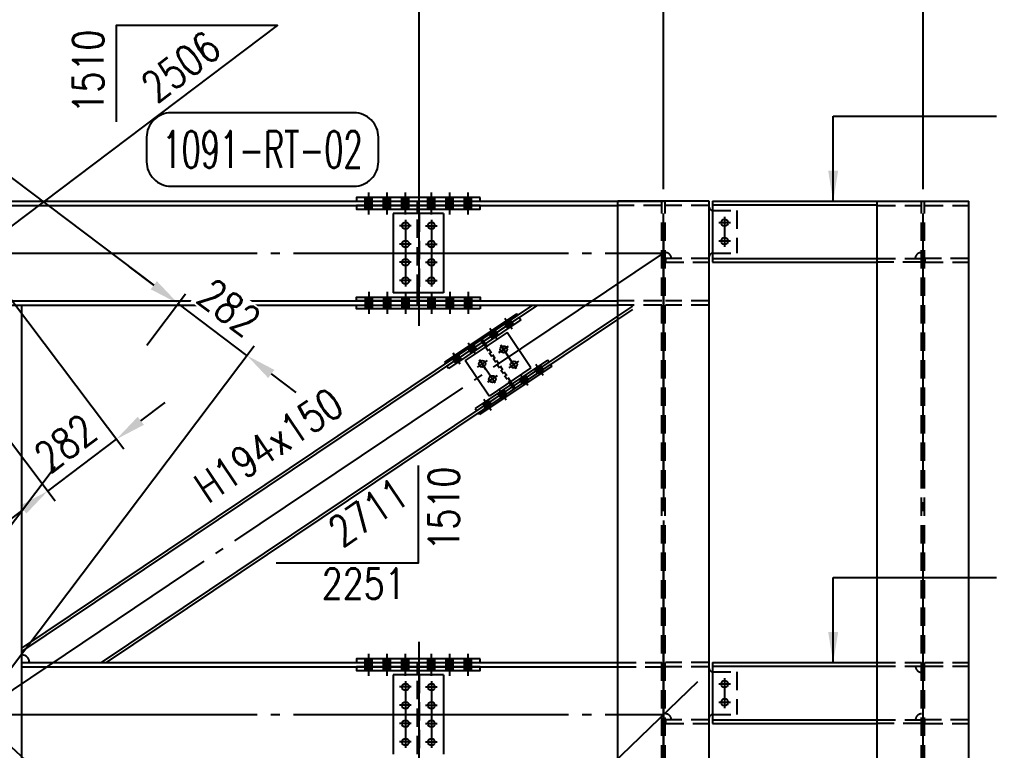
# Model space of a CAD drawing. Header units: millimetres. Extents: x 0 to 232280, y -26939 to 23794.
# Drawn here: x 135559 to 138758, y 17446 to 19838 of the extents above; entities that cross this region are included whole.
import ezdxf
from ezdxf.enums import TextEntityAlignment as Align

# ---------------------------------------------------------------- set-up
doc = ezdxf.new("R2010")
doc.units = ezdxf.units.MM
doc.header["$LTSCALE"] = 30
doc.linetypes.add('JNK-CENTER', pattern=[34, 30, -1.5, 1, -1.5])
doc.linetypes.add('JNK-HIDDEN', pattern=[3, 2, -1])
for name, color, linetype in [('CEN-R', 1, 'JNK-CENTER'), ('CON-G', 3, 'Continuous'), ('CON-W', 7, 'Continuous'), ('CON-Y', 2, 'Continuous'), ('Dim-W', 7, 'Continuous'), ('HID-Y', 2, 'JNK-HIDDEN'), ('STL-OBJT', 7, 'Continuous')]:
    doc.layers.add(name, color=color, linetype=linetype)
doc.styles.add('SIMPLEX', font='simplex.shx', dxfattribs={"width": 0.8})
doc.dimstyles.new('DIM35', dxfattribs={"dimscale": 35, "dimtxt": 2.5, "dimasz": 2.5, "dimexe": 0.8, "dimexo": 1, "dimgap": 1, "dimtad": 1, "dimdec": 1, "dimdsep": 46, "dimtxsty": 'SIMPLEX', "dimcen": 0, "dimclrd": 7, "dimclre": 7, "dimclrt": 2, "dimadec": 1, "dimazin": 2, "dimtfac": 1, "dimtdec": 1, "dimtix": 1, "dimtmove": 2, "dimatfit": 2, "dimfxl": 1, "dimtfill": 1, "dimarcsym": 1})
doc.dimstyles.new('DIM40', dxfattribs={"dimscale": 40, "dimtxt": 2.5, "dimasz": 2.5, "dimexe": 1, "dimexo": 1, "dimgap": 1, "dimtad": 1, "dimdec": 0, "dimdsep": 46, "dimtxsty": 'SIMPLEX', "dimcen": 0, "dimclrd": 7, "dimclre": 7, "dimclrt": 2, "dimadec": 1, "dimazin": 2, "dimtfac": 1, "dimtdec": 0, "dimtix": 1, "dimtmove": 2, "dimatfit": 2, "dimfxl": 1, "dimtolj": 1, "dimtzin": 0, "dimarcsym": 1})

# ---------------------------------------------------------------- blocks, each defined once
blk = doc.blocks.new('*D1842')
at = {"layer": 'DEFPOINTS', "color": 0, "transparency": 16777216}
for p in [(137667.9, 21497.7), (135416.9, 19243.5), (137667.9, 19243.5)]:
    blk.add_point(p, dxfattribs=at)
at = {"layer": 'Dim-W', "color": 7, "linetype": 'ByBlock', "lineweight": -2, "transparency": 16777216}
for p, q in [((135416.9, 19283.5), (135416.9, 21529.7)), ((137667.9, 19283.5), (137667.9, 21529.7)), ((135516.9, 21497.7), (137567.9, 21497.7))]:
    blk.add_line(p, q, dxfattribs=at)
at = {"layer": 'Dim-W', "color": 7, "transparency": 16777216}
for points in [[(135516.9, 21514.3), (135516.9, 21481), (135416.9, 21497.7)], [(137567.9, 21514.3), (137567.9, 21481), (137667.9, 21497.7)]]:
    blk.add_solid(points, dxfattribs=at)
at = {"layer": 'Dim-W', "color": 2, "transparency": 16777216, "insert": (136542.4, 21587.7), "char_height": 100, "attachment_point": 5, "style": 'SIMPLEX', "bg_fill": 3, "box_fill_scale": 1.1, "bg_fill_color": 256, "bg_fill_true_color": 13158600, "bg_fill_transparency": 0}
blk.add_mtext('2251', dxfattribs=at)
blk = doc.blocks.new('*D1843')
at = {"layer": 'DEFPOINTS', "color": 0, "transparency": 16777216}
for p in [(138517.9, 21497.7), (137667.9, 19243.5), (138517.9, 19243.5)]:
    blk.add_point(p, dxfattribs=at)
at = {"layer": 'Dim-W', "color": 7, "linetype": 'ByBlock', "lineweight": -2, "transparency": 16777216}
for p, q in [((137667.9, 19283.5), (137667.9, 21529.7)), ((138517.9, 19283.5), (138517.9, 21529.7)), ((137767.9, 21497.7), (138417.9, 21497.7))]:
    blk.add_line(p, q, dxfattribs=at)
at = {"layer": 'Dim-W', "color": 7, "transparency": 16777216}
for points in [[(137767.9, 21514.3), (137767.9, 21481), (137667.9, 21497.7)], [(138417.9, 21514.3), (138417.9, 21481), (138517.9, 21497.7)]]:
    blk.add_solid(points, dxfattribs=at)
at = {"layer": 'Dim-W', "color": 2, "transparency": 16777216, "insert": (138092.9, 21587.7), "char_height": 100, "attachment_point": 5, "style": 'SIMPLEX', "bg_fill": 3, "box_fill_scale": 1.1, "bg_fill_color": 256, "bg_fill_true_color": 13158600, "bg_fill_transparency": 0}
blk.add_mtext('850', dxfattribs=at)
blk = doc.blocks.new('A$C482E045D')
at = {"layer": 'CEN-R'}
blk.add_line((0, -137), (0, 35), dxfattribs=at)
at = {"layer": 'Dim-W', "ltscale": 0.5}
blk.add_solid([(-44, 0), (-44, -96), (44, 0), (44, -96)], dxfattribs=at)
at = {"layer": 'HID-Y'}
for p, q in [((-44, -96), (-44, 0)), ((44, -96), (44, 0))]:
    blk.add_line(p, q, dxfattribs=at)
blk = doc.blocks.new('A$C536E4F0C')
at = {"layer": 'CEN-R'}
for p, q in [((400, -227), (400, -597)), ((740, -227), (740, -597)), ((477, -292), (323, -292)), ((477, -292), (323, -292)), ((663, -292), (817, -292)), ((663, -292), (817, -292)), ((400, -443), (400, -597)), ((740, -443), (740, -597)), ((477, -532), (323, -532)), ((477, -532), (323, -532)), ((663, -532), (817, -532)), ((663, -532), (817, -532))]:
    blk.add_line(p, q, dxfattribs=at)
at = {"layer": 'CON-G'}
for p, q in [((0, 0), (1140, 0)), ((0, -24), (0, 0)), ((1140, 0), (1140, -24)), ((1140, -24), (0, -24)), ((1140, -60), (0, -60)), ((0, -60), (0, -96)), ((0, -96), (1140, -96)), ((560, -132), (560, -96)), ((580, -132), (580, -96)), ((1140, -96), (1140, -60)), ((1140, -96), (1140, -96)), ((240, -132), (900, -132)), ((240, -132), (240, -692)), ((900, -132), (900, -692)), ((0, -764), (0, -728)), ((0, -728), (1140, -728)), ((1140, -764), (0, -764)), ((240, -692), (900, -692)), ((560, -692), (560, -728)), ((580, -692), (580, -728)), ((1140, -728), (1140, -764)), ((1140, -728), (1140, -728)), ((1140, -800), (0, -800)), ((0, -800), (0, -824)), ((0, -824), (1140, -824)), ((1140, -824), (1140, -800))]:
    blk.add_line(p, q, dxfattribs=at)
for centre in [(400, -292), (740, -292), (400, -532), (740, -532)]:
    blk.add_circle(centre, 44, dxfattribs=at)
at = {"layer": 'HID-Y'}
for p, q in [((560, -96), (560, -24)), ((580, -96), (580, -24)), ((560, -132), (560, -692)), ((580, -692), (580, -132)), ((560, -728), (560, -800)), ((580, -728), (580, -800))]:
    blk.add_line(p, q, dxfattribs=at)
at = {"layer": 'Dim-W', "ltscale": 0.5}
for p in [(160, 0), (400, 0), (740, 0)]:
    blk.add_blockref('A$C482E045D', p, dxfattribs=at)
at = {"layer": 'Dim-W', "ltscale": 0.5, "xscale": -1}
blk.add_blockref('A$C482E045D', (980, 0), dxfattribs=at)
at = {"layer": 'Dim-W', "ltscale": 0.5, "xscale": -1, "rotation": 180}
for p in [(160, -824), (400, -824), (740, -824)]:
    blk.add_blockref('A$C482E045D', p, dxfattribs=at)
at = {"layer": 'Dim-W', "ltscale": 0.5, "rotation": 180}
blk.add_blockref('A$C482E045D', (980, -824), dxfattribs=at)
blk = doc.blocks.new('*D1772')
at = {"layer": 'DEFPOINTS', "color": 0, "ltscale": 0.5, "transparency": 16777216}
for p in [(135416.9, 19073.5), (135191.7, 18903.5), (135876.6, 18464.5)]:
    blk.add_point(p, dxfattribs=at)
at = {"layer": 'Dim-W', "color": 7, "linetype": 'ByBlock', "lineweight": -2, "ltscale": 0.5, "transparency": 16777216}
for p, q in [((135441, 19041.6), (135900.7, 18432.6)), ((135215.8, 18871.6), (135675.6, 18262.6)), ((135956.5, 18524.8), (136036.3, 18585)), ((135651.5, 18294.5), (135876.6, 18464.5)), ((135571.7, 18234.3), (135491.9, 18174))]:
    blk.add_line(p, q, dxfattribs=at)
at = {"layer": 'Dim-W', "color": 7, "ltscale": 0.5, "transparency": 16777216}
for points in [[(135946.4, 18538.1), (135966.5, 18511.5), (135876.6, 18464.5)], [(135561.6, 18247.6), (135581.7, 18221), (135651.5, 18294.5)]]:
    blk.add_solid(points, dxfattribs=at)
at = {"layer": 'Dim-W', "color": 2, "ltscale": 0.5, "transparency": 16777216, "insert": (135709.8, 18451.4), "char_height": 100, "attachment_point": 5, "rotation": 37.0528, "style": 'SIMPLEX'}
blk.add_mtext('\\A1;282', dxfattribs=at)
blk = doc.blocks.new('*D1773')
at = {"layer": 'DEFPOINTS', "color": 0, "ltscale": 0.5, "transparency": 16777216}
for p in [(135191.7, 18903.5), (134416.9, 18318.5), (134876.6, 17709.5)]:
    blk.add_point(p, dxfattribs=at)
at = {"layer": 'Dim-W', "color": 7, "linetype": 'ByBlock', "lineweight": -2, "ltscale": 0.5, "transparency": 16777216}
for p, q in [((135215.8, 18871.6), (135675.6, 18262.6)), ((134441, 18286.6), (134900.7, 17677.6)), ((135571.7, 18234.3), (134956.5, 17769.8))]:
    blk.add_line(p, q, dxfattribs=at)
at = {"layer": 'Dim-W', "color": 7, "ltscale": 0.5, "transparency": 16777216}
for points in [[(135561.6, 18247.6), (135581.7, 18221), (135651.5, 18294.5)], [(134946.4, 17783.1), (134966.5, 17756.5), (134876.6, 17709.5)]]:
    blk.add_solid(points, dxfattribs=at)
at = {"layer": 'Dim-W', "color": 2, "ltscale": 0.5, "transparency": 16777216, "insert": (135209.8, 18073.9), "char_height": 100, "attachment_point": 5, "rotation": 37.0528, "style": 'SIMPLEX'}
blk.add_mtext('\\A1;971', dxfattribs=at)
blk = doc.blocks.new('*D1840')
at = {"layer": 'DEFPOINTS', "color": 0, "ltscale": 0.5, "transparency": 16777216}
for p in [(136078.8, 18908.4), (135191.7, 17733.5), (135416.9, 17563.5)]:
    blk.add_point(p, dxfattribs=at)
at = {"layer": 'Dim-W', "color": 7, "linetype": 'ByBlock', "lineweight": -2, "ltscale": 0.5, "transparency": 16777216}
for p, q in [((135999, 18968.6), (135919.2, 19028.9)), ((135976.3, 18772.7), (136102.9, 18940.3)), ((136304, 18738.4), (136078.8, 18908.4)), ((135441, 17595.4), (136328.1, 18770.3)), ((136383.8, 18678.1), (136463.6, 18617.9)), ((135215.8, 17765.4), (135676.5, 18375.6))]:
    blk.add_line(p, q, dxfattribs=at)
at = {"layer": 'Dim-W', "color": 7, "ltscale": 0.5, "transparency": 16777216}
for points in [[(136009, 18982), (135988.9, 18955.3), (136078.8, 18908.4)], [(136393.8, 18691.4), (136373.7, 18664.8), (136304, 18738.4)]]:
    blk.add_solid(points, dxfattribs=at)
at = {"layer": 'Dim-W', "color": 2, "ltscale": 0.5, "transparency": 16777216, "insert": (136245.6, 18895.2), "char_height": 100, "attachment_point": 5, "rotation": 322.9472, "style": 'SIMPLEX', "bg_fill": 3, "box_fill_scale": 1.1, "bg_fill_color": 256, "bg_fill_true_color": 13158600, "bg_fill_transparency": 0}
blk.add_mtext('\\A1;282', dxfattribs=at)
blk = doc.blocks.new('*D1841')
at = {"layer": 'DEFPOINTS', "color": 0, "ltscale": 0.5, "transparency": 16777216}
for p in [(136078.8, 18908.4), (133642.1, 18903.5), (135191.7, 17733.5)]:
    blk.add_point(p, dxfattribs=at)
at = {"layer": 'Dim-W', "color": 7, "linetype": 'ByBlock', "lineweight": -2, "ltscale": 0.5, "transparency": 16777216}
for p, q in [((133666.2, 18935.4), (134553.2, 20110.3)), ((134608.9, 20018.1), (135999, 18968.6)), ((135976.3, 18772.7), (136102.9, 18940.3)), ((135215.8, 17765.4), (135676.5, 18375.6))]:
    blk.add_line(p, q, dxfattribs=at)
at = {"layer": 'Dim-W', "color": 7, "ltscale": 0.5, "transparency": 16777216}
for points in [[(134619, 20031.4), (134598.9, 20004.8), (134529.1, 20078.4)], [(136009, 18981.9), (135988.9, 18955.3), (136078.8, 18908.4)]]:
    blk.add_solid(points, dxfattribs=at)
at = {"layer": 'Dim-W', "color": 2, "ltscale": 0.5, "transparency": 16777216, "insert": (135358.2, 19565.2), "char_height": 100, "attachment_point": 5, "rotation": 322.9472, "style": 'SIMPLEX'}
blk.add_mtext('\\A1;1942', dxfattribs=at)
blk = doc.blocks.new('*D1777')
at = {"layer": 'DEFPOINTS', "color": 0, "ltscale": 0.5, "transparency": 16777216}
for p in [(135416.9, 17563.5), (135260.2, 17393.5), (136066.8, 16964.5)]:
    blk.add_point(p, dxfattribs=at)
at = {"layer": 'Dim-W', "color": 7, "linetype": 'ByBlock', "lineweight": -2, "ltscale": 0.5, "transparency": 16777216}
for p, q in [((135446.3, 17536.4), (136096.2, 16937.4)), ((135289.6, 17366.4), (135939.5, 16767.4)), ((136134.5, 17038), (136202.3, 17111.6)), ((135910.1, 16794.5), (136066.8, 16964.5)), ((135842.3, 16721), (135774.6, 16647.4))]:
    blk.add_line(p, q, dxfattribs=at)
at = {"layer": 'Dim-W', "color": 7, "ltscale": 0.5, "transparency": 16777216}
for points in [[(136122.3, 17049.3), (136146.8, 17026.8), (136066.8, 16964.5)], [(135830.1, 16732.3), (135854.6, 16709.7), (135910.1, 16794.5)]]:
    blk.add_solid(points, dxfattribs=at)
at = {"layer": 'Dim-W', "color": 2, "ltscale": 0.5, "transparency": 16777216, "insert": (136078, 17109.5), "char_height": 100, "attachment_point": 5, "rotation": 47.3349, "style": 'SIMPLEX'}
blk.add_mtext('\\A1;231', dxfattribs=at)
blk = doc.blocks.new('*D1732')
at = {"layer": 'DEFPOINTS', "color": 0, "ltscale": 0.5, "transparency": 16777216}
for p in [(137667.9, 21177.7), (137667.9, 21177.7), (136867.9, 19226.8)]:
    blk.add_point(p, dxfattribs=at)
at = {"layer": 'Dim-W', "color": 7, "linetype": 'ByBlock', "lineweight": -2, "ltscale": 0.5, "transparency": 16777216}
for p, q in [((136867.9, 19266.8), (136867.9, 21217.7)), ((136967.9, 21177.7), (137567.9, 21177.7))]:
    blk.add_line(p, q, dxfattribs=at)
at = {"layer": 'Dim-W', "color": 7, "ltscale": 0.5, "transparency": 16777216}
for points in [[(136967.9, 21194.3), (136967.9, 21161), (136867.9, 21177.7)], [(137567.9, 21194.3), (137567.9, 21161), (137667.9, 21177.7)]]:
    blk.add_solid(points, dxfattribs=at)
at = {"layer": 'Dim-W', "color": 2, "ltscale": 0.5, "transparency": 16777216, "insert": (137267.9, 21267.7), "char_height": 100, "attachment_point": 5, "style": 'SIMPLEX'}
blk.add_mtext('\\A1;800', dxfattribs=at)
blk = doc.blocks.new('*D1733')
at = {"layer": 'DEFPOINTS', "color": 0, "ltscale": 0.5, "transparency": 16777216}
for p in [(136867.9, 21177.7), (134416.9, 20857.7), (136867.9, 19311.5)]:
    blk.add_point(p, dxfattribs=at)
at = {"layer": 'Dim-W', "color": 7, "linetype": 'ByBlock', "lineweight": -2, "ltscale": 0.5, "transparency": 16777216}
for p, q in [((134416.9, 20897.7), (134416.9, 21217.7)), ((136867.9, 19351.5), (136867.9, 21217.7)), ((134516.9, 21177.7), (136767.9, 21177.7))]:
    blk.add_line(p, q, dxfattribs=at)
at = {"layer": 'Dim-W', "color": 7, "ltscale": 0.5, "transparency": 16777216}
for points in [[(134516.9, 21194.3), (134516.9, 21161), (134416.9, 21177.7)], [(136767.9, 21194.3), (136767.9, 21161), (136867.9, 21177.7)]]:
    blk.add_solid(points, dxfattribs=at)
at = {"layer": 'Dim-W', "color": 2, "ltscale": 0.5, "transparency": 16777216, "insert": (135642.4, 21267.7), "char_height": 100, "attachment_point": 5, "style": 'SIMPLEX'}
blk.add_mtext('\\A1;2451', dxfattribs=at)
blk = doc.blocks.new('DUCT-TAG')
at = {"layer": 'CON-G'}
blk.add_lwpolyline([(-9.49, -1), (-9.49, 1, -0.414214), (-7.49, 3), (7.49, 3, -0.414214), (9.49, 1), (9.49, -1, -0.414214), (7.49, -3), (-7.49, -3, -0.414214)], format="xyb", close=True, dxfattribs=at)
at = {"layer": 'CON-G', "style": 'SIMPLEX', "width": 1.246304}
blk.add_attdef('NAME', text='', height=3, dxfattribs=at).set_placement((-8.19, -1.5), (8.19, -1.5), align=Align.FIT)
at = {"layer": 'CON-Y', "style": 'SIMPLEX'}
blk.add_attdef('ELEVATION', text='', height=2, dxfattribs=at).set_placement((0, -6.02), align=Align.CENTER)

msp = doc.modelspace()

# ---------------------------------------------------------------- hatches: boundary and pattern name
at = {"layer": 'CON-W'}
h = msp.add_hatch(color=256, dxfattribs=at)
h.paths.add_polyline_path([(136702.89, 18903.48), (136702.89, 18891.48), (136714.39, 18891.48), (136714.39, 18903.48)])
h.paths.add_polyline_path([(136691.39, 18903.48), (136691.39, 18891.48), (136702.89, 18891.48), (136702.89, 18903.48)])
h.paths.add_polyline_path([(136691.39, 18903.48), (136702.89, 18903.48), (136702.89, 18917.48), (136691.39, 18917.48)])
h.paths.add_polyline_path([(136702.89, 18903.48), (136714.39, 18903.48), (136714.39, 18917.48), (136702.89, 18917.48)])
h.paths.add_polyline_path([(136702.89, 18917.48), (136714.39, 18917.48), (136714.39, 18929.48), (136702.89, 18929.48)])
h.paths.add_polyline_path([(136691.39, 18917.48), (136702.89, 18917.48), (136702.89, 18929.48), (136691.39, 18929.48)])
h = msp.add_hatch(color=256, dxfattribs=at)
h.paths.add_polyline_path([(136762.89, 18903.48), (136762.89, 18891.48), (136774.39, 18891.48), (136774.39, 18903.48)])
h.paths.add_polyline_path([(136751.39, 18903.48), (136751.39, 18891.48), (136762.89, 18891.48), (136762.89, 18903.48)])
h.paths.add_polyline_path([(136751.39, 18903.48), (136762.89, 18903.48), (136762.89, 18917.48), (136751.39, 18917.48)])
h.paths.add_polyline_path([(136762.89, 18903.48), (136774.39, 18903.48), (136774.39, 18917.48), (136762.89, 18917.48)])
h.paths.add_polyline_path([(136762.89, 18917.48), (136774.39, 18917.48), (136774.39, 18929.48), (136762.89, 18929.48)])
h.paths.add_polyline_path([(136751.39, 18917.48), (136762.89, 18917.48), (136762.89, 18929.48), (136751.39, 18929.48)])
h = msp.add_hatch(color=256, dxfattribs=at)
h.paths.add_polyline_path([(136822.89, 18903.48), (136822.89, 18891.48), (136834.39, 18891.48), (136834.39, 18903.48)])
h.paths.add_polyline_path([(136811.39, 18903.48), (136811.39, 18891.48), (136822.89, 18891.48), (136822.89, 18903.48)])
h.paths.add_polyline_path([(136811.39, 18903.48), (136822.89, 18903.48), (136822.89, 18917.48), (136811.39, 18917.48)])
h.paths.add_polyline_path([(136822.89, 18903.48), (136834.39, 18903.48), (136834.39, 18917.48), (136822.89, 18917.48)])
h.paths.add_polyline_path([(136822.89, 18917.48), (136834.39, 18917.48), (136834.39, 18929.48), (136822.89, 18929.48)])
h.paths.add_polyline_path([(136811.39, 18917.48), (136822.89, 18917.48), (136822.89, 18929.48), (136811.39, 18929.48)])
h = msp.add_hatch(color=256, dxfattribs=at)
h.paths.add_polyline_path([(136907.89, 18903.48), (136907.89, 18891.48), (136919.39, 18891.48), (136919.39, 18903.48)])
h.paths.add_polyline_path([(136896.39, 18903.48), (136896.39, 18891.48), (136907.89, 18891.48), (136907.89, 18903.48)])
h.paths.add_polyline_path([(136896.39, 18903.48), (136907.89, 18903.48), (136907.89, 18917.48), (136896.39, 18917.48)])
h.paths.add_polyline_path([(136907.89, 18903.48), (136919.39, 18903.48), (136919.39, 18917.48), (136907.89, 18917.48)])
h.paths.add_polyline_path([(136907.89, 18917.48), (136919.39, 18917.48), (136919.39, 18929.48), (136907.89, 18929.48)])
h.paths.add_polyline_path([(136896.39, 18917.48), (136907.89, 18917.48), (136907.89, 18929.48), (136896.39, 18929.48)])
h = msp.add_hatch(color=256, dxfattribs=at)
h.paths.add_polyline_path([(136967.89, 18903.48), (136967.89, 18891.48), (136979.39, 18891.48), (136979.39, 18903.48)])
h.paths.add_polyline_path([(136956.39, 18903.48), (136956.39, 18891.48), (136967.89, 18891.48), (136967.89, 18903.48)])
h.paths.add_polyline_path([(136956.39, 18903.48), (136967.89, 18903.48), (136967.89, 18917.48), (136956.39, 18917.48)])
h.paths.add_polyline_path([(136967.89, 18903.48), (136979.39, 18903.48), (136979.39, 18917.48), (136967.89, 18917.48)])
h.paths.add_polyline_path([(136967.89, 18917.48), (136979.39, 18917.48), (136979.39, 18929.48), (136967.89, 18929.48)])
h.paths.add_polyline_path([(136956.39, 18917.48), (136967.89, 18917.48), (136967.89, 18929.48), (136956.39, 18929.48)])
h = msp.add_hatch(color=256, dxfattribs=at)
h.paths.add_polyline_path([(137027.89, 18903.48), (137027.89, 18891.48), (137039.39, 18891.48), (137039.39, 18903.48)])
h.paths.add_polyline_path([(137016.39, 18903.48), (137016.39, 18891.48), (137027.89, 18891.48), (137027.89, 18903.48)])
h.paths.add_polyline_path([(137016.39, 18903.48), (137027.89, 18903.48), (137027.89, 18917.48), (137016.39, 18917.48)])
h.paths.add_polyline_path([(137027.89, 18903.48), (137039.39, 18903.48), (137039.39, 18917.48), (137027.89, 18917.48)])
h.paths.add_polyline_path([(137027.89, 18917.48), (137039.39, 18917.48), (137039.39, 18929.48), (137027.89, 18929.48)])
h.paths.add_polyline_path([(137016.39, 18917.48), (137027.89, 18917.48), (137027.89, 18929.48), (137016.39, 18929.48)])
h = msp.add_hatch(color=256, dxfattribs=at)
h.paths.add_polyline_path([(136702.89, 17733.48), (136702.89, 17745.48), (136714.39, 17745.48), (136714.39, 17733.48)])
h.paths.add_polyline_path([(136691.39, 17733.48), (136691.39, 17745.48), (136702.89, 17745.48), (136702.89, 17733.48)])
h.paths.add_polyline_path([(136691.39, 17733.48), (136702.89, 17733.48), (136702.89, 17719.48), (136691.39, 17719.48)])
h.paths.add_polyline_path([(136702.89, 17733.48), (136714.39, 17733.48), (136714.39, 17719.48), (136702.89, 17719.48)])
h.paths.add_polyline_path([(136702.89, 17719.48), (136714.39, 17719.48), (136714.39, 17707.48), (136702.89, 17707.48)])
h.paths.add_polyline_path([(136691.39, 17719.48), (136702.89, 17719.48), (136702.89, 17707.48), (136691.39, 17707.48)])
h = msp.add_hatch(color=256, dxfattribs=at)
h.paths.add_polyline_path([(136762.89, 17733.48), (136762.89, 17745.48), (136774.39, 17745.48), (136774.39, 17733.48)])
h.paths.add_polyline_path([(136751.39, 17733.48), (136751.39, 17745.48), (136762.89, 17745.48), (136762.89, 17733.48)])
h.paths.add_polyline_path([(136751.39, 17733.48), (136762.89, 17733.48), (136762.89, 17719.48), (136751.39, 17719.48)])
h.paths.add_polyline_path([(136762.89, 17733.48), (136774.39, 17733.48), (136774.39, 17719.48), (136762.89, 17719.48)])
h.paths.add_polyline_path([(136762.89, 17719.48), (136774.39, 17719.48), (136774.39, 17707.48), (136762.89, 17707.48)])
h.paths.add_polyline_path([(136751.39, 17719.48), (136762.89, 17719.48), (136762.89, 17707.48), (136751.39, 17707.48)])
h = msp.add_hatch(color=256, dxfattribs=at)
h.paths.add_polyline_path([(136822.89, 17733.48), (136822.89, 17745.48), (136834.39, 17745.48), (136834.39, 17733.48)])
h.paths.add_polyline_path([(136811.39, 17733.48), (136811.39, 17745.48), (136822.89, 17745.48), (136822.89, 17733.48)])
h.paths.add_polyline_path([(136811.39, 17733.48), (136822.89, 17733.48), (136822.89, 17719.48), (136811.39, 17719.48)])
h.paths.add_polyline_path([(136822.89, 17733.48), (136834.39, 17733.48), (136834.39, 17719.48), (136822.89, 17719.48)])
h.paths.add_polyline_path([(136822.89, 17719.48), (136834.39, 17719.48), (136834.39, 17707.48), (136822.89, 17707.48)])
h.paths.add_polyline_path([(136811.39, 17719.48), (136822.89, 17719.48), (136822.89, 17707.48), (136811.39, 17707.48)])
h = msp.add_hatch(color=256, dxfattribs=at)
h.paths.add_polyline_path([(136907.89, 17733.48), (136907.89, 17745.48), (136919.39, 17745.48), (136919.39, 17733.48)])
h.paths.add_polyline_path([(136896.39, 17733.48), (136896.39, 17745.48), (136907.89, 17745.48), (136907.89, 17733.48)])
h.paths.add_polyline_path([(136896.39, 17733.48), (136907.89, 17733.48), (136907.89, 17719.48), (136896.39, 17719.48)])
h.paths.add_polyline_path([(136907.89, 17733.48), (136919.39, 17733.48), (136919.39, 17719.48), (136907.89, 17719.48)])
h.paths.add_polyline_path([(136907.89, 17719.48), (136919.39, 17719.48), (136919.39, 17707.48), (136907.89, 17707.48)])
h.paths.add_polyline_path([(136896.39, 17719.48), (136907.89, 17719.48), (136907.89, 17707.48), (136896.39, 17707.48)])
h = msp.add_hatch(color=256, dxfattribs=at)
h.paths.add_polyline_path([(136967.89, 17733.48), (136967.89, 17745.48), (136979.39, 17745.48), (136979.39, 17733.48)])
h.paths.add_polyline_path([(136956.39, 17733.48), (136956.39, 17745.48), (136967.89, 17745.48), (136967.89, 17733.48)])
h.paths.add_polyline_path([(136956.39, 17733.48), (136967.89, 17733.48), (136967.89, 17719.48), (136956.39, 17719.48)])
h.paths.add_polyline_path([(136967.89, 17733.48), (136979.39, 17733.48), (136979.39, 17719.48), (136967.89, 17719.48)])
h.paths.add_polyline_path([(136967.89, 17719.48), (136979.39, 17719.48), (136979.39, 17707.48), (136967.89, 17707.48)])
h.paths.add_polyline_path([(136956.39, 17719.48), (136967.89, 17719.48), (136967.89, 17707.48), (136956.39, 17707.48)])
h = msp.add_hatch(color=256, dxfattribs=at)
h.paths.add_polyline_path([(137027.89, 17733.48), (137027.89, 17745.48), (137039.39, 17745.48), (137039.39, 17733.48)])
h.paths.add_polyline_path([(137016.39, 17733.48), (137016.39, 17745.48), (137027.89, 17745.48), (137027.89, 17733.48)])
h.paths.add_polyline_path([(137016.39, 17733.48), (137027.89, 17733.48), (137027.89, 17719.48), (137016.39, 17719.48)])
h.paths.add_polyline_path([(137027.89, 17733.48), (137039.39, 17733.48), (137039.39, 17719.48), (137027.89, 17719.48)])
h.paths.add_polyline_path([(137027.89, 17719.48), (137039.39, 17719.48), (137039.39, 17707.48), (137027.89, 17707.48)])
h.paths.add_polyline_path([(137016.39, 17719.48), (137027.89, 17719.48), (137027.89, 17707.48), (137016.39, 17707.48)])

# ---------------------------------------------------------------- linework, layer by layer
at = {"layer": 'CEN-R'}
for p, q in [((137667.89, 15243.45), (137667.89, 19243.48)), ((138517.89, 15243.45), (138517.89, 19243.48)), ((137867.89, 19192.64), (137867.89, 19094.31)), ((136842.06, 19163.48), (136803.73, 19163.48)), ((136842.06, 19163.48), (136803.73, 19163.48)), ((136822.89, 19182.64), (136822.89, 18964.31)), ((136888.73, 19163.48), (136927.06, 19163.48)), ((136888.73, 19163.48), (136927.06, 19163.48)), ((136907.89, 19182.64), (136907.89, 18964.31)), ((137848.73, 19173.48), (137887.06, 19173.48)), ((137667.89, 19143.48), (137667.89, 15243.45)), ((136842.06, 19103.48), (136803.73, 19103.48)), ((136888.73, 19103.48), (136927.06, 19103.48)), ((137848.73, 19113.48), (137887.06, 19113.48)), ((134416.89, 19073.48), (137667.89, 19073.48)), ((135416.89, 17563.48), (137667.89, 19073.48)), ((136842.06, 19043.48), (136803.73, 19043.48)), ((136888.73, 19043.48), (136927.06, 19043.48)), ((136822.89, 19002.64), (136822.89, 18964.31)), ((136907.89, 19002.64), (136907.89, 18964.31)), ((136842.06, 18983.48), (136803.73, 18983.48)), ((136842.06, 18983.48), (136803.73, 18983.48)), ((136888.73, 18983.48), (136927.06, 18983.48)), ((136888.73, 18983.48), (136927.06, 18983.48)), ((136702.89, 18946.94), (136702.89, 18875.21)), ((136762.89, 18946.94), (136762.89, 18875.21)), ((136822.89, 18946.94), (136822.89, 18875.21)), ((136907.89, 18946.94), (136907.89, 18875.21)), ((136967.89, 18946.94), (136967.89, 18875.21)), ((137027.89, 18946.94), (137027.89, 18875.21)), ((136867.89, 17325.48), (136867.89, 17801.48)), ((136702.89, 17690.02), (136702.89, 17761.75)), ((136762.89, 17690.02), (136762.89, 17761.75)), ((136822.89, 17690.02), (136822.89, 17761.75)), ((136907.89, 17690.02), (136907.89, 17761.75)), ((136967.89, 17690.02), (136967.89, 17761.75)), ((137027.89, 17690.02), (137027.89, 17761.75)), ((137778.68, 17670.28), (135416.89, 15393.45)), ((136822.89, 17672.64), (136822.89, 17454.31)), ((136907.89, 17672.64), (136907.89, 17454.31)), ((137848.73, 17663.48), (137887.06, 17663.48)), ((137867.89, 17682.64), (137867.89, 17584.31)), ((136842.06, 17653.48), (136803.73, 17653.48)), ((136842.06, 17653.48), (136803.73, 17653.48)), ((136888.73, 17653.48), (136927.06, 17653.48)), ((136888.73, 17653.48), (136927.06, 17653.48)), ((136842.06, 17593.48), (136803.73, 17593.48)), ((136888.73, 17593.48), (136927.06, 17593.48)), ((137848.73, 17603.48), (137887.06, 17603.48)), ((134416.89, 17563.48), (137667.89, 17563.48)), ((136842.06, 17533.48), (136803.73, 17533.48)), ((136888.73, 17533.48), (136927.06, 17533.48)), ((136842.06, 17473.48), (136803.73, 17473.48)), ((136842.06, 17473.48), (136803.73, 17473.48)), ((136822.89, 17492.64), (136822.89, 17454.31)), ((136888.73, 17473.48), (136927.06, 17473.48)), ((136888.73, 17473.48), (136927.06, 17473.48)), ((136907.89, 17492.64), (136907.89, 17454.31))]:
    msp.add_line(p, q, dxfattribs=at)
at = {"layer": 'CON-G'}
for p, q in [((137517.89, 15243.45), (137517.89, 19243.48)), ((137817.89, 15243.45), (137817.89, 19243.48)), ((137827.89, 19243.48), (138367.89, 19243.48)), ((137827.89, 19231.48), (138367.89, 19231.48)), ((138367.89, 15243.45), (138367.89, 19243.48)), ((138367.89, 19243.48), (138667.89, 19243.48)), ((138667.89, 15243.45), (138667.89, 19243.48)), ((136947.89, 19203.48), (136782.89, 19203.48)), ((136782.89, 19203.48), (136782.89, 18943.48)), ((136862.89, 19203.48), (136862.89, 19217.48)), ((136867.89, 19203.48), (136867.89, 19217.48)), ((136947.89, 19203.48), (136947.89, 18943.48)), ((137827.89, 19055.48), (138367.89, 19055.48)), ((137827.89, 19043.48), (138367.89, 19043.48)), ((136947.89, 18943.48), (136782.89, 18943.48)), ((136862.89, 18929.48), (136862.89, 18943.48)), ((136867.89, 18929.48), (136867.89, 18943.48)), ((135266.89, 18917.48), (137517.89, 18917.48)), ((135266.89, 18903.48), (137517.89, 18903.48)), ((135266.89, 18903.48), (137517.89, 18903.48)), ((135566.89, 15243.45), (135566.89, 18903.48)), ((135566.89, 17780.9), (137240.35, 18903.48)), ((135566.89, 17770.07), (137256.5, 18903.48)), ((135828.28, 17733.48), (137517.89, 18866.89)), ((135844.44, 17733.48), (137517.89, 18856.05)), ((135566.89, 17733.48), (137517.89, 17733.48)), ((135566.89, 17733.48), (137517.89, 17733.48)), ((137827.89, 17733.48), (138367.89, 17733.48)), ((137827.89, 17733.48), (137827.89, 17533.48)), ((137827.89, 17721.48), (138367.89, 17721.48)), ((135566.89, 17719.48), (137517.89, 17719.48)), ((136947.89, 17693.48), (136782.89, 17693.48)), ((136782.89, 17693.48), (136782.89, 17433.48)), ((136862.89, 17693.48), (136862.89, 17707.48)), ((136867.89, 17693.48), (136867.89, 17707.48)), ((136947.89, 17693.48), (136947.89, 17433.48)), ((137827.89, 17545.48), (138367.89, 17545.48)), ((137827.89, 17533.48), (138367.89, 17533.48))]:
    msp.add_line(p, q, dxfattribs=at)
for points in [[(137067.89, 18917.48), (136662.89, 18917.48), (136662.89, 18929.48), (137067.89, 18929.48)], [(137067.89, 18891.48), (136662.89, 18891.48), (136662.89, 18903.48), (137067.89, 18903.48)], [(137067.89, 17745.48), (136662.89, 17745.48), (136662.89, 17733.48), (137067.89, 17733.48)], [(137067.89, 17719.48), (136662.89, 17719.48), (136662.89, 17707.48), (137067.89, 17707.48)]]:
    msp.add_lwpolyline(points, close=True, dxfattribs=at)
for centre in [(136822.89, 19163.48), (136907.89, 19163.48), (137867.89, 19173.48), (136822.89, 19103.48), (136907.89, 19103.48), (137867.89, 19113.48), (136822.89, 19043.48), (136907.89, 19043.48), (136822.89, 18983.48), (136907.89, 18983.48), (136822.89, 17653.48), (136907.89, 17653.48), (137867.89, 17663.48), (136822.89, 17593.48), (136907.89, 17593.48), (137867.89, 17603.48), (136822.89, 17533.48), (136907.89, 17533.48), (136822.89, 17473.48), (136907.89, 17473.48)]:
    msp.add_circle(centre, 11.5, dxfattribs=at)
for centre, radius, start, end in [((137827.89, 19223.48), 10, 180, 270), ((137827.89, 19063.48), 10, 90, 180), ((135566.89, 17733.48), 25, 0, 90), ((137827.89, 17713.48), 10, 180, 270), ((137827.89, 17553.48), 10, 90, 180)]:
    msp.add_arc(centre, radius, start, end, dxfattribs=at)
at = {"layer": 'Dim-W'}
for p, q in [((136867.89, 18968.48), (136867.89, 19178.48)), ((136867.89, 17458.48), (136867.89, 17668.48))]:
    msp.add_line(p, q, dxfattribs=at)
at = {"layer": 'HID-Y'}
for p, q in [((138367.89, 19229.48), (138511.89, 19229.48)), ((138523.89, 19229.48), (138667.89, 19229.48)), ((136862.89, 18943.48), (136862.89, 19203.48)), ((136867.89, 19203.48), (136867.89, 18943.48)), ((137827.89, 19213.48), (137907.89, 19213.48)), ((137907.89, 19213.48), (137907.89, 19073.48)), ((137827.89, 19073.48), (137907.89, 19073.48)), ((136691.39, 18929.48), (136691.39, 18891.48)), ((136714.39, 18929.48), (136714.39, 18891.48)), ((136751.39, 18929.48), (136751.39, 18891.48)), ((136774.39, 18929.48), (136774.39, 18891.48)), ((136811.39, 18929.48), (136811.39, 18891.48)), ((136834.39, 18929.48), (136834.39, 18891.48)), ((136862.89, 18903.48), (136862.89, 18929.48)), ((136867.89, 18903.48), (136867.89, 18929.48)), ((136896.39, 18929.48), (136896.39, 18891.48)), ((136919.39, 18929.48), (136919.39, 18891.48)), ((136956.39, 18929.48), (136956.39, 18891.48)), ((136979.39, 18929.48), (136979.39, 18891.48)), ((137016.39, 18929.48), (137016.39, 18891.48)), ((137039.39, 18929.48), (137039.39, 18891.48)), ((137661.89, 18917.48), (137517.89, 18917.48)), ((137817.89, 18917.48), (137673.89, 18917.48)), ((137517.89, 18856.05), (137588.59, 18903.48)), ((137517.89, 18866.89), (137572.44, 18903.48)), ((137661.89, 18903.48), (137517.89, 18903.48)), ((137817.89, 18903.48), (137673.89, 18903.48)), ((136691.39, 17707.48), (136691.39, 17745.48)), ((136714.39, 17707.48), (136714.39, 17745.48)), ((136751.39, 17707.48), (136751.39, 17745.48)), ((136774.39, 17707.48), (136774.39, 17745.48)), ((136811.39, 17707.48), (136811.39, 17745.48)), ((136834.39, 17707.48), (136834.39, 17745.48)), ((136862.89, 17707.48), (136862.89, 17733.48)), ((136867.89, 17707.48), (136867.89, 17733.48)), ((136896.39, 17707.48), (136896.39, 17745.48)), ((136919.39, 17707.48), (136919.39, 17745.48)), ((136956.39, 17707.48), (136956.39, 17745.48)), ((136979.39, 17707.48), (136979.39, 17745.48)), ((137016.39, 17707.48), (137016.39, 17745.48)), ((137039.39, 17707.48), (137039.39, 17745.48)), ((137517.89, 17733.48), (137661.89, 17733.48)), ((137817.89, 17733.48), (137673.89, 17733.48)), ((138367.89, 17733.48), (138512.89, 17733.48)), ((138367.89, 17733.48), (138512.89, 17733.48)), ((138367.89, 17721.48), (138512.89, 17721.48)), ((138523.89, 17733.48), (138667.89, 17733.48)), ((138523.89, 17721.48), (138667.89, 17721.48)), ((136862.89, 17433.48), (136862.89, 17693.48)), ((136867.89, 17693.48), (136867.89, 17433.48)), ((137517.89, 17719.48), (137661.89, 17719.48)), ((137817.89, 17719.48), (137673.89, 17719.48)), ((137827.89, 17703.48), (137907.89, 17703.48)), ((137907.89, 17703.48), (137907.89, 17563.48)), ((137827.89, 17563.48), (137907.89, 17563.48))]:
    msp.add_line(p, q, dxfattribs=at)
for points in [[(137673.89, 19055.48), (137673.89, 19043.48), (137817.89, 19043.48), (137817.89, 19055.48)], [(138511.89, 19055.48), (138511.89, 19043.48), (138367.89, 19043.48), (138367.89, 19055.48)], [(138523.89, 19055.48), (138523.89, 19043.48), (138667.89, 19043.48), (138667.89, 19055.48)], [(137673.89, 17545.48), (137673.89, 17533.48), (137817.89, 17533.48), (137817.89, 17545.48)], [(138512.89, 17545.48), (138512.89, 17533.48), (138367.89, 17533.48), (138367.89, 17545.48)], [(138522.89, 17545.48), (138522.89, 17533.48), (138667.89, 17533.48), (138667.89, 17545.48)]]:
    msp.add_lwpolyline(points, close=True, dxfattribs=at)
for centre, start, end in [((137673.89, 19055.48), 0, 90), ((138511.89, 19055.48), 90, 180), ((138512.89, 17721.48), 180, 270), ((137673.89, 17545.48), 0, 90), ((138512.89, 17545.48), 90, 180)]:
    msp.add_arc(centre, 20, start, end, dxfattribs=at)

# ---------------------------------------------------------------- block references
at = {"layer": 'Dim-W', "ltscale": 0.5, "xscale": 0.2499999999999999, "yscale": 0.2499999999999999, "zscale": 0.2499999999999999, "rotation": 213.854221566382}
msp.add_blockref('A$C536E4F0C', (137301.74, 18703.83), dxfattribs=at)

# ---------------------------------------------------------------- texts
at = {"layer": 'CON-Y', "style": 'SIMPLEX', "width": 0.8}
msp.add_text('1510', height=100, rotation=90, dxfattribs=at).set_placement((136998.64, 18100.23))
msp.add_text('2251', height=100, dxfattribs=at).set_placement((136548.98, 17941.42))
at = {"layer": 'Dim-W', "color": 2, "ltscale": 0.5, "style": 'SIMPLEX', "width": 0.8}
msp.add_text('2711', height=100, rotation=33.85422, dxfattribs=at).set_placement((136615.53, 18107.63))

# ---------------------------------------------------------------- dimensions: what is measured, and where the dimension line sits
at = {"layer": 'Dim-W', "ltscale": 0.5}
for base, p2, picture, middle in [((135876.65, 18464.53), (135416.89, 19073.48), '*D1772', (135709.83, 18451.36)), ((134876.65, 17709.53), (134416.89, 18318.48), '*D1773', (135209.83, 18073.86))]:
    dim = msp.add_linear_dim(base=base, p1=(135191.73, 18903.48), p2=p2, angle=37.0528, dimstyle='DIM40', dxfattribs=at)
    dim.commit()
    dim.dimension.update_dxf_attribs({"geometry": picture, "text_midpoint": middle})

# ---------------------------------------------------------------- leaders
at = {"layer": 'Dim-W'}
msp.add_leader([(138223.4, 17733.48), (138223.4, 18011.73), (138758.03, 18011.73)], dimstyle='DIM35', override={"dimscale": 40}, dxfattribs=at)

# ---------------------------------------------------------------- next in the draw order: dimensions: what is measured, and where the dimension line sits
dim = msp.add_linear_dim(base=(137667.89, 21497.67), p1=(135416.89, 19243.48), p2=(137667.89, 19243.48), dimstyle='DIM35', override={"dimscale": 40}, dxfattribs=at)
dim.commit()
dim.dimension.update_dxf_attribs({"geometry": '*D1842', "text_midpoint": (136542.39, 21587.67)})
at = {"layer": 'Dim-W', "ltscale": 0.5}
dim = msp.add_linear_dim(base=(136078.79, 18908.39), p1=(135416.89, 17563.48), p2=(135191.73, 17733.48), angle=322.9472, dimstyle='DIM40', override={"dimtfill": 1}, dxfattribs=at)
dim.commit()
dim.dimension.update_dxf_attribs({"geometry": '*D1840', "text_midpoint": (136245.6, 18895.22)})

# ---------------------------------------------------------------- next in the draw order: hatches: boundary and pattern name
at = {"layer": 'CON-W'}
h = msp.add_hatch(color=256, dxfattribs=at)
h.paths.add_polyline_path([(136702.89, 19243.48), (136702.89, 19255.48), (136714.39, 19255.48), (136714.39, 19243.48)])
h.paths.add_polyline_path([(136691.39, 19243.48), (136691.39, 19255.48), (136702.89, 19255.48), (136702.89, 19243.48)])
h.paths.add_polyline_path([(136691.39, 19243.48), (136702.89, 19243.48), (136702.89, 19229.48), (136691.39, 19229.48)])
h.paths.add_polyline_path([(136702.89, 19243.48), (136714.39, 19243.48), (136714.39, 19229.48), (136702.89, 19229.48)])
h.paths.add_polyline_path([(136702.89, 19229.48), (136714.39, 19229.48), (136714.39, 19217.48), (136702.89, 19217.48)])
h.paths.add_polyline_path([(136691.39, 19229.48), (136702.89, 19229.48), (136702.89, 19217.48), (136691.39, 19217.48)])
h = msp.add_hatch(color=256, dxfattribs=at)
h.paths.add_polyline_path([(136762.89, 19243.48), (136762.89, 19255.48), (136774.39, 19255.48), (136774.39, 19243.48)])
h.paths.add_polyline_path([(136751.39, 19243.48), (136751.39, 19255.48), (136762.89, 19255.48), (136762.89, 19243.48)])
h.paths.add_polyline_path([(136751.39, 19243.48), (136762.89, 19243.48), (136762.89, 19229.48), (136751.39, 19229.48)])
h.paths.add_polyline_path([(136762.89, 19243.48), (136774.39, 19243.48), (136774.39, 19229.48), (136762.89, 19229.48)])
h.paths.add_polyline_path([(136762.89, 19229.48), (136774.39, 19229.48), (136774.39, 19217.48), (136762.89, 19217.48)])
h.paths.add_polyline_path([(136751.39, 19229.48), (136762.89, 19229.48), (136762.89, 19217.48), (136751.39, 19217.48)])
h = msp.add_hatch(color=256, dxfattribs=at)
h.paths.add_polyline_path([(136822.89, 19243.48), (136822.89, 19255.48), (136834.39, 19255.48), (136834.39, 19243.48)])
h.paths.add_polyline_path([(136811.39, 19243.48), (136811.39, 19255.48), (136822.89, 19255.48), (136822.89, 19243.48)])
h.paths.add_polyline_path([(136811.39, 19243.48), (136822.89, 19243.48), (136822.89, 19229.48), (136811.39, 19229.48)])
h.paths.add_polyline_path([(136822.89, 19243.48), (136834.39, 19243.48), (136834.39, 19229.48), (136822.89, 19229.48)])
h.paths.add_polyline_path([(136822.89, 19229.48), (136834.39, 19229.48), (136834.39, 19217.48), (136822.89, 19217.48)])
h.paths.add_polyline_path([(136811.39, 19229.48), (136822.89, 19229.48), (136822.89, 19217.48), (136811.39, 19217.48)])
h = msp.add_hatch(color=256, dxfattribs=at)
h.paths.add_polyline_path([(136907.89, 19243.48), (136907.89, 19255.48), (136919.39, 19255.48), (136919.39, 19243.48)])
h.paths.add_polyline_path([(136896.39, 19243.48), (136896.39, 19255.48), (136907.89, 19255.48), (136907.89, 19243.48)])
h.paths.add_polyline_path([(136896.39, 19243.48), (136907.89, 19243.48), (136907.89, 19229.48), (136896.39, 19229.48)])
h.paths.add_polyline_path([(136907.89, 19243.48), (136919.39, 19243.48), (136919.39, 19229.48), (136907.89, 19229.48)])
h.paths.add_polyline_path([(136907.89, 19229.48), (136919.39, 19229.48), (136919.39, 19217.48), (136907.89, 19217.48)])
h.paths.add_polyline_path([(136896.39, 19229.48), (136907.89, 19229.48), (136907.89, 19217.48), (136896.39, 19217.48)])
h = msp.add_hatch(color=256, dxfattribs=at)
h.paths.add_polyline_path([(136967.89, 19243.48), (136967.89, 19255.48), (136979.39, 19255.48), (136979.39, 19243.48)])
h.paths.add_polyline_path([(136956.39, 19243.48), (136956.39, 19255.48), (136967.89, 19255.48), (136967.89, 19243.48)])
h.paths.add_polyline_path([(136956.39, 19243.48), (136967.89, 19243.48), (136967.89, 19229.48), (136956.39, 19229.48)])
h.paths.add_polyline_path([(136967.89, 19243.48), (136979.39, 19243.48), (136979.39, 19229.48), (136967.89, 19229.48)])
h.paths.add_polyline_path([(136967.89, 19229.48), (136979.39, 19229.48), (136979.39, 19217.48), (136967.89, 19217.48)])
h.paths.add_polyline_path([(136956.39, 19229.48), (136967.89, 19229.48), (136967.89, 19217.48), (136956.39, 19217.48)])
h = msp.add_hatch(color=256, dxfattribs=at)
h.paths.add_polyline_path([(137027.89, 19243.48), (137027.89, 19255.48), (137039.39, 19255.48), (137039.39, 19243.48)])
h.paths.add_polyline_path([(137016.39, 19243.48), (137016.39, 19255.48), (137027.89, 19255.48), (137027.89, 19243.48)])
h.paths.add_polyline_path([(137016.39, 19243.48), (137027.89, 19243.48), (137027.89, 19229.48), (137016.39, 19229.48)])
h.paths.add_polyline_path([(137027.89, 19243.48), (137039.39, 19243.48), (137039.39, 19229.48), (137027.89, 19229.48)])
h.paths.add_polyline_path([(137027.89, 19229.48), (137039.39, 19229.48), (137039.39, 19217.48), (137027.89, 19217.48)])
h.paths.add_polyline_path([(137016.39, 19229.48), (137027.89, 19229.48), (137027.89, 19217.48), (137016.39, 19217.48)])

# ---------------------------------------------------------------- next in the draw order: linework, layer by layer
at = {"layer": 'CEN-R'}
for p, q in [((136867.89, 18835.48), (136867.89, 19311.48)), ((136702.89, 19200.02), (136702.89, 19271.75)), ((136762.89, 19200.02), (136762.89, 19271.75)), ((136822.89, 19200.02), (136822.89, 19271.75)), ((136907.89, 19200.02), (136907.89, 19271.75)), ((136967.89, 19200.02), (136967.89, 19271.75)), ((137027.89, 19200.02), (137027.89, 19271.75))]:
    msp.add_line(p, q, dxfattribs=at)
at = {"layer": 'CON-G'}
msp.add_line((135266.89, 19229.48), (137517.89, 19229.48), dxfattribs=at)
for points in [[(137067.89, 19255.48), (136662.89, 19255.48), (136662.89, 19243.48), (137067.89, 19243.48)], [(137067.89, 19229.48), (136662.89, 19229.48), (136662.89, 19217.48), (137067.89, 19217.48)]]:
    msp.add_lwpolyline(points, close=True, dxfattribs=at)
at = {"layer": 'Dim-W', "ltscale": 0.5}
for points in [[(135530.84, 19159.51), (136404.19, 19818.89), (135875.79, 19818.89), (135875.79, 19503.92)], [(136399.84, 18060.25), (136865.65, 18060.25), (136865.65, 18378.16)]]:
    msp.add_lwpolyline(points, dxfattribs=at)
at = {"layer": 'HID-Y'}
for p, q in [((136691.39, 19217.48), (136691.39, 19255.48)), ((136714.39, 19217.48), (136714.39, 19255.48)), ((136751.39, 19217.48), (136751.39, 19255.48)), ((136774.39, 19217.48), (136774.39, 19255.48)), ((136811.39, 19217.48), (136811.39, 19255.48)), ((136834.39, 19217.48), (136834.39, 19255.48)), ((136862.89, 19217.48), (136862.89, 19243.48)), ((136867.89, 19217.48), (136867.89, 19243.48)), ((136896.39, 19217.48), (136896.39, 19255.48)), ((136919.39, 19217.48), (136919.39, 19255.48)), ((136956.39, 19217.48), (136956.39, 19255.48)), ((136979.39, 19217.48), (136979.39, 19255.48)), ((137016.39, 19217.48), (137016.39, 19255.48)), ((137039.39, 19217.48), (137039.39, 19255.48))]:
    msp.add_line(p, q, dxfattribs=at)

# ---------------------------------------------------------------- next in the draw order: block references
at = {"layer": 'STL-OBJT'}
ref = msp.add_blockref('DUCT-TAG', (136354.93, 19412.88), dxfattribs=dict(at, xscale=-40, yscale=40, zscale=40, rotation=180))
ref.add_attrib('NAME', '1091-RT-02', dxfattribs={"layer": 'CON-G', "height": 120, "style": 'SIMPLEX', "width": 0.58203}).set_placement((136027.33, 19352.88), (136682.53, 19352.88), align=Align.FIT)

# ---------------------------------------------------------------- next in the draw order: texts
at = {"layer": 'CON-Y', "style": 'SIMPLEX', "width": 0.8}
msp.add_text('1510', height=100, rotation=90, dxfattribs=at).set_placement((135834.38, 19530.68))
at = {"layer": 'Dim-W', "color": 2, "style": 'SIMPLEX', "width": 0.8}
msp.add_text('2506', height=100, rotation=37.0528, dxfattribs=at).set_placement((136008.11, 19561.87))
at = {"layer": 'Dim-W', "color": 2, "ltscale": 0.5, "style": 'SIMPLEX', "width": 0.8}
msp.add_text('H194x150', height=100, rotation=33.85422, dxfattribs=at).set_placement((136176.29, 18251.24))

# ---------------------------------------------------------------- next in the draw order: dimensions: what is measured, and where the dimension line sits
at = {"layer": 'Dim-W'}
dim = msp.add_linear_dim(base=(138517.89, 21497.67), p1=(137667.89, 19243.48), p2=(138517.89, 19243.48), dimstyle='DIM35', override={"dimscale": 40}, dxfattribs=at)
dim.commit()
dim.dimension.update_dxf_attribs({"geometry": '*D1843', "text_midpoint": (138092.89, 21587.67)})
at = {"layer": 'Dim-W', "ltscale": 0.5}
dim = msp.add_linear_dim(base=(136867.89, 21177.67), p1=(134416.89, 20857.67), p2=(136867.89, 19311.48), dimstyle='DIM40', dxfattribs=at)
dim.commit()
dim.dimension.update_dxf_attribs({"geometry": '*D1733', "text_midpoint": (135642.39, 21267.67)})
dim = msp.add_linear_dim(base=(136078.79, 18908.39), p1=(133642.06, 18903.48), p2=(135191.73, 17733.48), angle=322.9472, dimstyle='DIM40', dxfattribs=at)
dim.commit()
dim.dimension.update_dxf_attribs({"geometry": '*D1841', "text_midpoint": (135358.18, 19565.22)})
dim = msp.add_linear_dim(base=(136066.78, 16964.51), p1=(135260.21, 17393.48), p2=(135416.89, 17563.48), angle=47.33485, dimstyle='DIM40', dxfattribs=at)
dim.commit()
dim.dimension.update_dxf_attribs({"geometry": '*D1777', "text_midpoint": (136078.01, 17109.5), "dimtype": 160})

# ---------------------------------------------------------------- next in the draw order: linework, layer by layer
at = {"layer": 'CON-G'}
for p, q in [((134416.89, 19243.48), (137667.89, 19243.48)), ((137817.89, 19243.48), (137517.89, 19243.48)), ((137827.89, 19243.48), (137827.89, 19043.48))]:
    msp.add_line(p, q, dxfattribs=at)
at = {"layer": 'HID-Y'}
for p, q in [((137661.89, 19229.48), (137517.89, 19229.48)), ((137662.89, 15243.45), (137662.89, 19243.48)), ((137672.89, 15243.45), (137672.89, 19243.48)), ((137817.89, 19229.48), (137673.89, 19229.48)), ((138512.89, 15243.45), (138512.89, 19243.48)), ((138522.89, 15243.45), (138522.89, 19243.48))]:
    msp.add_line(p, q, dxfattribs=at)

# ---------------------------------------------------------------- next in the draw order: dimensions: what is measured, and where the dimension line sits
at = {"layer": 'Dim-W', "ltscale": 0.5}
dim = msp.add_linear_dim(base=(137667.89, 21177.67), p1=(136867.89, 19226.81), p2=(137667.89, 21177.67), dimstyle='DIM40', dxfattribs=at)
dim.commit()
dim.dimension.update_dxf_attribs({"geometry": '*D1732', "text_midpoint": (137267.89, 21267.67)})

# ---------------------------------------------------------------- next in the draw order: leaders
at = {"layer": 'Dim-W'}
msp.add_leader([(138223.4, 19243.48), (138223.4, 19521.73), (138758.03, 19521.73)], dimstyle='DIM35', override={"dimscale": 40}, dxfattribs=at)

doc.saveas('drawing.dxf')
